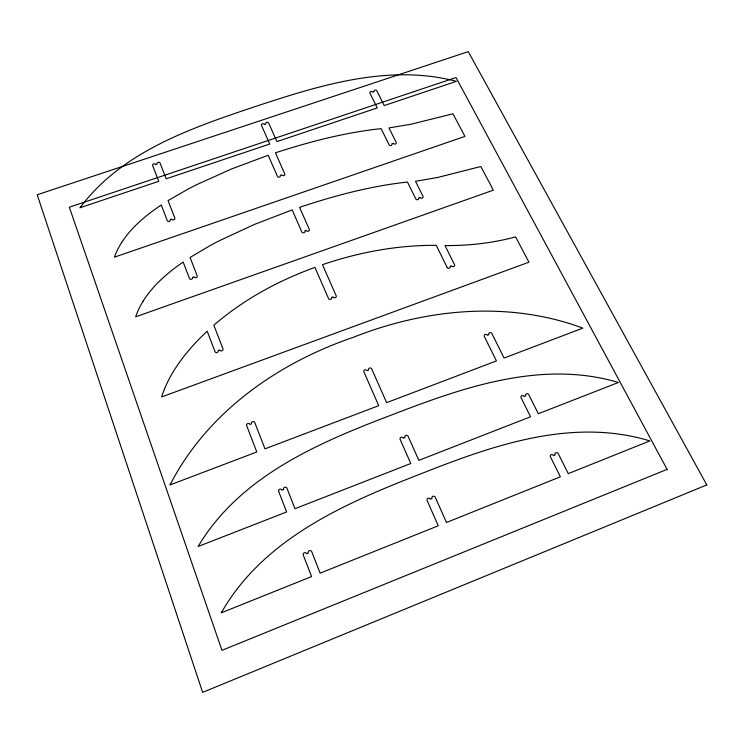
<?xml version="1.0" encoding="UTF-8"?>
<svg xmlns="http://www.w3.org/2000/svg" width="744" height="744" viewBox="0 0 744 744"><rect width="100%" height="100%" fill="white"/><g stroke="black" fill="none" stroke-linecap="round" stroke-linejoin="round"><path stroke-width="1.12" d="M447.144 267.431L436.263 245.343C397.594 245.064 358.999 252.216 322.459 264.687L336.186 295.787A1.646 1.479 -1.6 0 1 335.256 297.721A1.646 1.479 -1.6 0 1 333.126 296.893L331.564 297.461A1.618 1.46 -2.1 0 1 330.662 299.376A1.618 1.46 -2.1 0 1 328.55 298.549L314.907 267.375C278.275 280.702 243.372 299.609 213.844 325.221L222.958 348.806A1.693 1.534 -14.6 0 1 221.926 350.815A1.693 1.534 -14.6 0 1 219.778 349.959L218.159 350.545A1.665 1.516 -15.2 0 1 217.146 352.544A1.665 1.516 -15.2 0 1 215.035 351.68L207.195 331.201L200.192 337.962A227.311 220.038 4.7 0 0 191.887 346.797C181.118 358.952 171.585 372.409 165.159 387.392A113.581 106.699 -14.1 0 0 161.597 396.943L528.947 262.186L515.62 236.908C492.64 243.056 468.794 245.808 445.024 245.548L454.528 264.706A1.628 1.442 8.8 0 1 453.71 266.584A1.628 1.442 8.8 0 1 451.562 265.785L450.046 266.333A1.609 1.414 8.5 0 1 449.246 268.203A1.609 1.414 8.5 0 1 447.125 267.394M278.674 491.44L286.617 511.965L198.127 546.496C240.312 475.556 319.892 442.131 393.641 414.194C464.396 386.908 542.506 359.854 618.413 382.481L538.312 413.738L528.789 394.692A1.739 1.581 21.9 0 0 526.501 393.799A1.739 1.581 21.9 0 0 525.692 395.882L524.12 396.496A1.711 1.562 21.7 0 0 521.87 395.641A1.711 1.562 21.7 0 0 521.079 397.696L530.546 416.77L418.835 460.369L408.121 436.3A1.748 1.655 11.4 0 0 405.833 435.389A1.748 1.655 11.4 0 0 404.922 437.537L403.285 438.17A1.721 1.628 10.7 0 0 401.044 437.295A1.721 1.628 10.7 0 0 400.142 439.406L410.781 463.512L294.959 508.71L286.97 488.231A1.786 1.721 -19.4 0 0 284.682 487.274A1.786 1.721 -19.4 0 0 283.641 489.515L281.948 490.166A1.758 1.693 -20.8 0 0 279.697 489.254A1.758 1.693 -20.8 0 0 278.684 491.459M170.683 483.628L169.948 484.967L256.792 451.98L246.673 425.642A1.711 1.609 -17.3 0 1 247.696 423.55A1.711 1.609 -17.3 0 1 249.882 424.443L251.537 423.82A1.739 1.628 -16.5 0 1 252.569 421.662A1.739 1.628 -16.5 0 1 254.792 422.592L264.985 448.865L378.724 405.657L363.9 371.879A1.665 1.544 2.1 0 1 364.802 369.87A1.665 1.544 2.1 0 1 366.978 370.698L368.578 370.103A1.693 1.572 2.8 0 1 369.498 368.057A1.693 1.572 2.8 0 1 371.712 368.931L386.638 402.653L496.434 360.942L484.325 336.428A1.655 1.497 14.4 0 1 485.125 334.474A1.655 1.497 14.4 0 1 487.311 335.284L488.855 334.698A1.683 1.516 14.7 0 1 489.673 332.717A1.683 1.516 14.7 0 1 491.896 333.563L504.069 358.041L582.859 328.113C508.598 300.548 425.838 308.574 353.242 337.348C277.958 363.035 208.05 411.841 170.683 483.628M143.006 301.32L142.011 302.985A83.114 74.939 -14.4 0 0 135.668 316.814L493.346 190.166L480.838 166.507L437.723 177.463L415.505 181.257L423.02 196.37A1.581 1.358 5 0 1 422.192 198.137A1.581 1.358 5 0 1 420.118 197.383L418.639 197.904A1.553 1.339 4.7 0 1 417.84 199.671A1.553 1.339 4.7 0 1 415.784 198.908L407.461 182.038C370.642 186.074 334.623 195.626 299.562 207.353L309.299 229.366A1.6 1.404 -3.4 0 1 308.379 231.198A1.6 1.404 -3.4 0 1 306.314 230.417L304.789 230.947A1.581 1.376 -3.8 0 1 303.896 232.76A1.581 1.376 -3.8 0 1 301.85 231.979L292.169 209.91L254.755 224.279L219.415 240.665A426.731 415.97 52.2 0 0 210.059 245.622L190.083 257.452L197.104 275.578A1.646 1.442 -13.2 0 1 196.221 277.577A1.646 1.442 -13.2 0 1 194.072 276.805L192.491 277.354A1.618 1.423 -13.6 0 1 191.496 279.242A1.618 1.423 -13.6 0 1 189.45 278.442L183.163 262.055C167.707 272.732 153.022 285.231 143.006 301.32M222.028 611.549L221.256 612.824L311.606 576.581L303.273 555.052A1.804 1.767 -36.7 0 1 304.305 552.764A1.804 1.767 -36.7 0 1 306.612 553.722L308.342 553.034A1.823 1.795 -34.4 0 1 309.383 550.681A1.823 1.795 -34.4 0 1 311.736 551.685L320.125 573.168L438.272 525.776L427.121 500.517A1.767 1.702 24.2 0 1 428.023 498.294A1.767 1.702 24.2 0 1 430.33 499.215L431.994 498.554A1.795 1.721 24.7 0 1 432.906 496.304A1.795 1.721 24.7 0 1 435.259 497.262L446.484 522.483L560.353 476.811L550.421 456.807A1.767 1.618 29.4 0 1 551.211 454.686A1.767 1.618 29.4 0 1 553.527 455.579L555.136 454.937A1.795 1.637 29.5 0 1 555.935 452.752A1.795 1.637 29.5 0 1 558.288 453.682L568.267 473.64L649.847 440.913C572.238 417.235 492.268 445.489 420.202 474.095C345.058 503.251 264.232 538.526 222.028 611.549M121.718 242.414L120.733 243.995A81.152 71.266 -13.4 0 0 114.427 257.164L464.926 136.403L452.984 113.823L410.735 124.285L388.982 127.903L396.152 142.327A1.544 1.302 2.7 0 1 395.324 144.02A1.544 1.302 2.7 0 1 393.306 143.294L391.856 143.797A1.516 1.283 2.4 0 1 391.056 145.48A1.516 1.283 2.4 0 1 389.056 144.745L381.114 128.647C345.095 132.506 309.82 141.63 275.438 152.818L284.729 173.826A1.562 1.339 -4.5 0 1 283.817 175.565A1.562 1.339 -4.5 0 1 281.799 174.821L280.311 175.333A1.544 1.311 -4.8 0 1 279.418 177.063A1.544 1.311 -4.8 0 1 277.428 176.309L268.193 155.263L231.505 168.972L196.853 184.596A409.312 399.314 16.1 0 0 187.665 189.329L168.051 200.61L174.747 217.88A1.609 1.376 -12.5 0 1 173.863 219.796A1.609 1.376 -12.5 0 1 171.771 219.052L170.237 219.582A1.581 1.358 -12.8 0 1 169.241 221.368A1.581 1.358 -12.8 0 1 167.251 220.615L161.253 205C146.14 215.137 131.697 226.994 121.718 242.414M80.678 206.851L79.961 207.781L158.751 181.313L152.66 165.559A1.544 1.293 -11.9 0 1 153.645 163.885A1.544 1.293 -11.9 0 1 155.58 164.591L157.086 164.089A1.572 1.311 -11.7 0 1 158.1 162.359A1.572 1.311 -11.7 0 1 160.062 163.094L166.191 178.811L269.728 144.038L261.525 125.457A1.507 1.256 -5.1 0 1 262.409 123.83A1.507 1.256 -5.1 0 1 264.343 124.499L265.803 124.016A1.534 1.274 -4.9 0 1 266.715 122.351A1.534 1.274 -4.9 0 1 268.677 123.058L276.935 141.611L377.245 107.917L369.908 93.14A1.488 1.228 1.1 0 1 370.717 91.568A1.488 1.228 1.1 0 1 372.651 92.228L374.065 91.754A1.507 1.246 1.3 0 1 374.883 90.136A1.507 1.246 1.3 0 1 376.855 90.824L384.229 105.574L456.425 81.329C388.861 63.621 319.827 85.281 255.769 106.383C192.008 127.791 122.89 151.023 80.678 206.851M706.8 484.921L202.647 692.366L37.2 194.77L468.246 51.634L706.8 484.921M667.08 469.371L221.954 650.34L69.332 207.195L456.016 77.534L667.08 469.371"/></g></svg>
